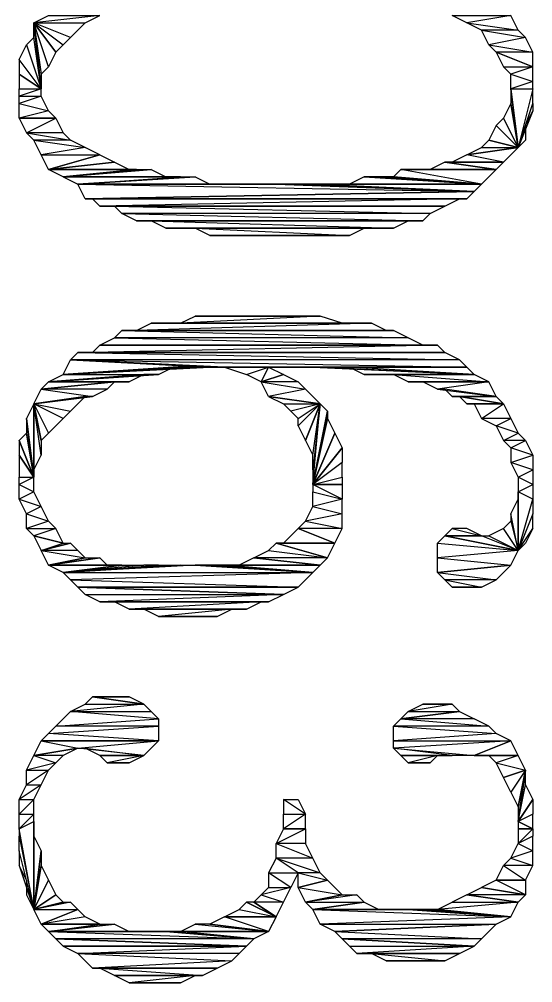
# Model space of a CAD drawing. Extents: x 0 to 7.8, y 0 to 11.
# Drawn here: x 1.6175 to 1.7925, y 2.8175 to 3.1462 of the extents above; entities that cross this region are included whole.
import ezdxf

# ---------------------------------------------------------------- set-up
doc = ezdxf.new("R2010")
doc.units = 0
doc.header["$MEASUREMENT"] = 0
doc.linetypes.add('AUSGEZOGEN', pattern=[0])
doc.layers.get('0').update_dxf_attribs({"linetype": 'AUSGEZOGEN'})

msp = doc.modelspace()

# ---------------------------------------------------------------- linework, layer by layer
for points in [[(1.645, 3.1475), (1.6225, 3.145), (1.6225, 3.145), (1.64, 3.145), (1.645, 3.1475), (1.645, 3.1475)], [(1.6275, 3.1475), (1.645, 3.1475), (1.645, 3.1475), (1.6225, 3.145), (1.6275, 3.1475), (1.6275, 3.1475)], [(1.765, 3.1475), (1.785, 3.1475), (1.785, 3.1475), (1.77, 3.145), (1.765, 3.1475), (1.765, 3.1475)], [(1.785, 3.1475), (1.77, 3.145), (1.77, 3.145), (1.7875, 3.1425), (1.785, 3.1475), (1.785, 3.1475)], [(1.625, 3.1225), (1.6225, 3.14), (1.6225, 3.14), (1.6225, 3.145), (1.625, 3.1225), (1.625, 3.1225)], [(1.64, 3.145), (1.635, 3.14), (1.635, 3.14), (1.6225, 3.145), (1.64, 3.145)], [(1.635, 3.14), (1.6225, 3.145), (1.6225, 3.145), (1.6325, 3.1375), (1.635, 3.14)], [(1.6225, 3.145), (1.6325, 3.1375), (1.6325, 3.1375), (1.63, 3.135), (1.6225, 3.145), (1.6225, 3.145)], [(1.63, 3.135), (1.6275, 3.13), (1.6275, 3.13), (1.6225, 3.145), (1.63, 3.135)], [(1.6275, 3.13), (1.6225, 3.145), (1.6225, 3.145), (1.625, 3.1275), (1.6275, 3.13)], [(1.6225, 3.145), (1.625, 3.1275), (1.625, 3.1275), (1.625, 3.1225), (1.6225, 3.145), (1.6225, 3.145)], [(1.77, 3.145), (1.7875, 3.1425), (1.7875, 3.1425), (1.775, 3.1425), (1.77, 3.145)], [(1.62, 3.1375), (1.625, 3.1225), (1.625, 3.1225), (1.6225, 3.14), (1.62, 3.1375)], [(1.7875, 3.1425), (1.775, 3.1425), (1.775, 3.1425), (1.79, 3.14), (1.7875, 3.1425)], [(1.775, 3.1425), (1.79, 3.14), (1.79, 3.14), (1.7775, 3.1375), (1.775, 3.1425)], [(1.79, 3.14), (1.7775, 3.1375), (1.7775, 3.1375), (1.7925, 3.135), (1.79, 3.14)], [(1.625, 3.1225), (1.6175, 3.1325), (1.6175, 3.1325), (1.62, 3.1375), (1.625, 3.1225), (1.625, 3.1225)], [(1.7775, 3.1375), (1.7925, 3.135), (1.7925, 3.135), (1.78, 3.135), (1.7775, 3.1375)], [(1.78, 3.135), (1.7825, 3.13), (1.7825, 3.13), (1.7925, 3.13), (1.78, 3.135)], [(1.7925, 3.135), (1.78, 3.135), (1.78, 3.135), (1.7925, 3.13), (1.7925, 3.135), (1.7925, 3.135)], [(1.6175, 3.1275), (1.625, 3.1225), (1.625, 3.1225), (1.6175, 3.1325), (1.6175, 3.1275)], [(1.7825, 3.13), (1.7925, 3.13), (1.7925, 3.13), (1.785, 3.1275), (1.7825, 3.13)], [(1.7925, 3.13), (1.785, 3.1275), (1.785, 3.1275), (1.7925, 3.125), (1.7925, 3.13)], [(1.6175, 3.1275), (1.6175, 3.1225), (1.6175, 3.1225), (1.625, 3.1225), (1.6175, 3.1275)], [(1.785, 3.1275), (1.7925, 3.125), (1.7925, 3.125), (1.785, 3.1225), (1.785, 3.1275)], [(1.7925, 3.125), (1.785, 3.1225), (1.785, 3.1225), (1.7925, 3.1225), (1.7925, 3.125)], [(1.6175, 3.1225), (1.625, 3.1225), (1.625, 3.1225), (1.6175, 3.12), (1.6175, 3.1225)], [(1.625, 3.1225), (1.6175, 3.12), (1.6175, 3.12), (1.625, 3.12), (1.625, 3.1225), (1.625, 3.1225)], [(1.6175, 3.12), (1.625, 3.12), (1.625, 3.12), (1.6175, 3.1175), (1.6175, 3.12)], [(1.625, 3.12), (1.6175, 3.1175), (1.6175, 3.1175), (1.6275, 3.115), (1.625, 3.12), (1.625, 3.12)], [(1.785, 3.1175), (1.7875, 3.1025), (1.7875, 3.1025), (1.785, 3.1225), (1.785, 3.1175)], [(1.7875, 3.1025), (1.785, 3.1225), (1.785, 3.1225), (1.785, 3.1225), (1.7875, 3.1025), (1.7875, 3.1025)], [(1.785, 3.1225), (1.7925, 3.1225), (1.7925, 3.1225), (1.7875, 3.1025), (1.785, 3.1225), (1.785, 3.1225)], [(1.7875, 3.1025), (1.7925, 3.1175), (1.7925, 3.1175), (1.7925, 3.1225), (1.7875, 3.1025), (1.7875, 3.1025)], [(1.6175, 3.1175), (1.6275, 3.115), (1.6275, 3.115), (1.6175, 3.1125), (1.6175, 3.1175)], [(1.785, 3.1175), (1.7825, 3.1125), (1.7825, 3.1125), (1.7875, 3.1025), (1.785, 3.1175), (1.785, 3.1175)], [(1.7925, 3.115), (1.7875, 3.1025), (1.7875, 3.1025), (1.7925, 3.1175), (1.7925, 3.115)], [(1.6275, 3.115), (1.6175, 3.1125), (1.6175, 3.1125), (1.63, 3.1125), (1.6275, 3.115), (1.6275, 3.115)], [(1.7875, 3.1025), (1.79, 3.11), (1.79, 3.11), (1.7925, 3.115), (1.7875, 3.1025), (1.7875, 3.1025)], [(1.62, 3.1075), (1.63, 3.1125), (1.63, 3.1125), (1.6175, 3.1125), (1.62, 3.1075), (1.62, 3.1075)], [(1.6325, 3.1075), (1.62, 3.1075), (1.62, 3.1075), (1.63, 3.1125), (1.6325, 3.1075)], [(1.78, 3.11), (1.7775, 3.105), (1.7775, 3.105), (1.7875, 3.1025), (1.78, 3.11), (1.78, 3.11)], [(1.7825, 3.1125), (1.78, 3.11), (1.78, 3.11), (1.7875, 3.1025), (1.7825, 3.1125), (1.7825, 3.1125)], [(1.79, 3.105), (1.7875, 3.1025), (1.7875, 3.1025), (1.79, 3.11), (1.79, 3.105)], [(1.6325, 3.1075), (1.62, 3.1075), (1.62, 3.1075), (1.635, 3.105), (1.6325, 3.1075)], [(1.62, 3.1075), (1.635, 3.105), (1.635, 3.105), (1.6225, 3.105), (1.62, 3.1075), (1.62, 3.1075)], [(1.635, 3.105), (1.6225, 3.105), (1.6225, 3.105), (1.64, 3.1025), (1.635, 3.105)], [(1.6225, 3.105), (1.64, 3.1025), (1.64, 3.1025), (1.625, 3.1), (1.6225, 3.105), (1.6225, 3.105)], [(1.7775, 3.105), (1.775, 3.1025), (1.775, 3.1025), (1.7875, 3.1025), (1.7775, 3.105), (1.7775, 3.105)], [(1.64, 3.1025), (1.625, 3.1), (1.625, 3.1), (1.645, 3.1), (1.64, 3.1025), (1.64, 3.1025)], [(1.7825, 3.0975), (1.77, 3.1), (1.77, 3.1), (1.7875, 3.1025), (1.7825, 3.0975), (1.7825, 3.0975)], [(1.775, 3.1025), (1.7875, 3.1025), (1.7875, 3.1025), (1.77, 3.1), (1.775, 3.1025), (1.775, 3.1025)], [(1.625, 3.1), (1.645, 3.1), (1.645, 3.1), (1.6275, 3.095), (1.625, 3.1), (1.625, 3.1)], [(1.65, 3.0975), (1.6275, 3.095), (1.6275, 3.095), (1.645, 3.1), (1.65, 3.0975)], [(1.6275, 3.095), (1.645, 3.1), (1.645, 3.1), (1.645, 3.1), (1.6275, 3.095), (1.6275, 3.095)], [(1.65, 3.0975), (1.655, 3.095), (1.655, 3.095), (1.6275, 3.095), (1.65, 3.0975), (1.65, 3.0975)], [(1.7625, 3.0975), (1.7575, 3.095), (1.7575, 3.095), (1.78, 3.095), (1.7625, 3.0975), (1.7625, 3.0975)], [(1.765, 3.0975), (1.7825, 3.0975), (1.7825, 3.0975), (1.7625, 3.0975), (1.765, 3.0975)], [(1.7825, 3.0975), (1.7625, 3.0975), (1.7625, 3.0975), (1.78, 3.095), (1.7825, 3.0975), (1.7825, 3.0975)], [(1.765, 3.0975), (1.7825, 3.0975), (1.7825, 3.0975), (1.77, 3.1), (1.765, 3.0975)], [(1.655, 3.095), (1.6275, 3.095), (1.6275, 3.095), (1.6575, 3.095), (1.655, 3.095)], [(1.6275, 3.095), (1.6575, 3.095), (1.6575, 3.095), (1.6325, 3.0925), (1.6275, 3.095), (1.6275, 3.095)], [(1.6625, 3.095), (1.6675, 3.0925), (1.6675, 3.0925), (1.6325, 3.0925), (1.6625, 3.095), (1.6625, 3.095)], [(1.6575, 3.095), (1.6625, 3.095), (1.6625, 3.095), (1.6325, 3.0925), (1.6575, 3.095), (1.6575, 3.095)], [(1.745, 3.0925), (1.775, 3.09), (1.775, 3.09), (1.7475, 3.095), (1.745, 3.0925)], [(1.775, 3.09), (1.7475, 3.095), (1.7475, 3.095), (1.78, 3.095), (1.775, 3.09), (1.775, 3.09)], [(1.7525, 3.095), (1.78, 3.095), (1.78, 3.095), (1.7475, 3.095), (1.7525, 3.095), (1.7525, 3.095)], [(1.7575, 3.095), (1.7525, 3.095), (1.7525, 3.095), (1.78, 3.095), (1.7575, 3.095), (1.7575, 3.095)], [(1.6375, 3.09), (1.6725, 3.0925), (1.6725, 3.0925), (1.6325, 3.0925), (1.6375, 3.09), (1.6375, 3.09)], [(1.6675, 3.0925), (1.6325, 3.0925), (1.6325, 3.0925), (1.6725, 3.0925), (1.6675, 3.0925), (1.6675, 3.0925)], [(1.6775, 3.0925), (1.6825, 3.09), (1.6825, 3.09), (1.6375, 3.09), (1.6775, 3.0925), (1.6775, 3.0925)], [(1.6775, 3.0925), (1.6375, 3.09), (1.6375, 3.09), (1.6725, 3.0925), (1.6775, 3.0925)], [(1.735, 3.0925), (1.73, 3.09), (1.73, 3.09), (1.775, 3.09), (1.735, 3.0925), (1.735, 3.0925)], [(1.74, 3.0925), (1.735, 3.0925), (1.735, 3.0925), (1.775, 3.09), (1.74, 3.0925), (1.74, 3.0925)], [(1.745, 3.0925), (1.74, 3.0925), (1.74, 3.0925), (1.775, 3.09), (1.745, 3.0925), (1.745, 3.0925)], [(1.7, 3.09), (1.705, 3.09), (1.705, 3.09), (1.6375, 3.09), (1.7, 3.09)], [(1.705, 3.09), (1.6375, 3.09), (1.6375, 3.09), (1.7725, 3.0875), (1.705, 3.09)], [(1.6375, 3.09), (1.7725, 3.0875), (1.7725, 3.0875), (1.64, 3.085), (1.6375, 3.09), (1.6375, 3.09)], [(1.695, 3.09), (1.7, 3.09), (1.7, 3.09), (1.6375, 3.09), (1.695, 3.09), (1.695, 3.09)], [(1.6875, 3.09), (1.695, 3.09), (1.695, 3.09), (1.6375, 3.09), (1.6875, 3.09), (1.6875, 3.09)], [(1.6825, 3.09), (1.6875, 3.09), (1.6875, 3.09), (1.6375, 3.09), (1.6825, 3.09), (1.6825, 3.09)], [(1.7725, 3.0875), (1.77, 3.085), (1.77, 3.085), (1.64, 3.085), (1.7725, 3.0875)], [(1.7125, 3.09), (1.705, 3.09), (1.705, 3.09), (1.7725, 3.0875), (1.7125, 3.09), (1.7125, 3.09)], [(1.7125, 3.09), (1.7725, 3.0875), (1.7725, 3.0875), (1.7175, 3.09), (1.7125, 3.09)], [(1.7725, 3.0875), (1.7175, 3.09), (1.7175, 3.09), (1.775, 3.09), (1.7725, 3.0875), (1.7725, 3.0875)], [(1.7225, 3.09), (1.775, 3.09), (1.775, 3.09), (1.7175, 3.09), (1.7225, 3.09), (1.7225, 3.09)], [(1.73, 3.09), (1.7225, 3.09), (1.7225, 3.09), (1.775, 3.09), (1.73, 3.09)], [(1.64, 3.085), (1.6425, 3.085), (1.6425, 3.085), (1.7675, 3.085), (1.64, 3.085)], [(1.77, 3.085), (1.64, 3.085), (1.64, 3.085), (1.7675, 3.085), (1.77, 3.085), (1.77, 3.085)], [(1.6425, 3.085), (1.7675, 3.085), (1.7675, 3.085), (1.645, 3.0825), (1.6425, 3.085)], [(1.7675, 3.085), (1.645, 3.0825), (1.645, 3.0825), (1.7625, 3.0825), (1.7675, 3.085)], [(1.645, 3.0825), (1.7625, 3.0825), (1.7625, 3.0825), (1.65, 3.0825), (1.645, 3.0825)], [(1.7625, 3.0825), (1.65, 3.0825), (1.65, 3.0825), (1.7575, 3.08), (1.7625, 3.0825)], [(1.65, 3.0825), (1.7575, 3.08), (1.7575, 3.08), (1.6525, 3.08), (1.65, 3.0825)], [(1.7575, 3.08), (1.6525, 3.08), (1.6525, 3.08), (1.755, 3.0775), (1.7575, 3.08)], [(1.6525, 3.08), (1.755, 3.0775), (1.755, 3.0775), (1.6575, 3.0775), (1.6525, 3.08)], [(1.755, 3.0775), (1.6575, 3.0775), (1.6575, 3.0775), (1.75, 3.0775), (1.755, 3.0775)], [(1.6575, 3.0775), (1.75, 3.0775), (1.75, 3.0775), (1.6625, 3.0775), (1.6575, 3.0775)], [(1.75, 3.0775), (1.6625, 3.0775), (1.6625, 3.0775), (1.745, 3.075), (1.75, 3.0775)], [(1.6625, 3.0775), (1.745, 3.075), (1.745, 3.075), (1.6675, 3.075), (1.6625, 3.0775)], [(1.745, 3.075), (1.6675, 3.075), (1.6675, 3.075), (1.74, 3.075), (1.745, 3.075)], [(1.6675, 3.075), (1.74, 3.075), (1.74, 3.075), (1.6725, 3.075), (1.6675, 3.075)], [(1.74, 3.075), (1.6725, 3.075), (1.6725, 3.075), (1.735, 3.075), (1.74, 3.075)], [(1.6725, 3.075), (1.735, 3.075), (1.735, 3.075), (1.6775, 3.075), (1.6725, 3.075)], [(1.735, 3.075), (1.6775, 3.075), (1.6775, 3.075), (1.73, 3.0725), (1.735, 3.075)], [(1.6775, 3.075), (1.73, 3.0725), (1.73, 3.0725), (1.6825, 3.0725), (1.6775, 3.075)], [(1.73, 3.0725), (1.6825, 3.0725), (1.6825, 3.0725), (1.725, 3.0725), (1.73, 3.0725)], [(1.6825, 3.0725), (1.725, 3.0725), (1.725, 3.0725), (1.6875, 3.0725), (1.6825, 3.0725)], [(1.725, 3.0725), (1.6875, 3.0725), (1.6875, 3.0725), (1.7175, 3.0725), (1.725, 3.0725)], [(1.6875, 3.0725), (1.7175, 3.0725), (1.7175, 3.0725), (1.6925, 3.0725), (1.6875, 3.0725)], [(1.7175, 3.0725), (1.6925, 3.0725), (1.6925, 3.0725), (1.7125, 3.0725), (1.7175, 3.0725)], [(1.6925, 3.0725), (1.7125, 3.0725), (1.7125, 3.0725), (1.7, 3.0725), (1.6925, 3.0725)], [(1.7125, 3.0725), (1.7, 3.0725), (1.7, 3.0725), (1.7075, 3.0725), (1.7125, 3.0725)], [(1.7, 3.0725), (1.7075, 3.0725), (1.7075, 3.0725), (1.705, 3.0725), (1.7, 3.0725), (1.7, 3.0725)], [(1.6775, 3.045), (1.72, 3.045), (1.72, 3.045), (1.6725, 3.0425), (1.6775, 3.045)], [(1.72, 3.045), (1.6725, 3.0425), (1.6725, 3.0425), (1.7275, 3.0425), (1.72, 3.045)], [(1.6825, 3.045), (1.715, 3.045), (1.715, 3.045), (1.6775, 3.045), (1.6825, 3.045)], [(1.715, 3.045), (1.6775, 3.045), (1.6775, 3.045), (1.72, 3.045), (1.715, 3.045)], [(1.69, 3.045), (1.71, 3.045), (1.71, 3.045), (1.6825, 3.045), (1.69, 3.045)], [(1.71, 3.045), (1.6825, 3.045), (1.6825, 3.045), (1.715, 3.045), (1.71, 3.045)], [(1.695, 3.045), (1.7025, 3.045), (1.7025, 3.045), (1.69, 3.045), (1.695, 3.045)], [(1.7025, 3.045), (1.69, 3.045), (1.69, 3.045), (1.71, 3.045), (1.7025, 3.045)], [(1.6975, 3.045), (1.695, 3.045), (1.695, 3.045), (1.7025, 3.045), (1.6975, 3.045)], [(1.6625, 3.0425), (1.7375, 3.0425), (1.7375, 3.0425), (1.6575, 3.04), (1.6625, 3.0425)], [(1.7375, 3.0425), (1.6575, 3.04), (1.6575, 3.04), (1.7425, 3.04), (1.7375, 3.0425)], [(1.6675, 3.0425), (1.7325, 3.0425), (1.7325, 3.0425), (1.6625, 3.0425), (1.6675, 3.0425)], [(1.7325, 3.0425), (1.6625, 3.0425), (1.6625, 3.0425), (1.7375, 3.0425), (1.7325, 3.0425)], [(1.6725, 3.0425), (1.7275, 3.0425), (1.7275, 3.0425), (1.6675, 3.0425), (1.6725, 3.0425)], [(1.7275, 3.0425), (1.6675, 3.0425), (1.6675, 3.0425), (1.7325, 3.0425), (1.7275, 3.0425)], [(1.6525, 3.04), (1.75, 3.0375), (1.75, 3.0375), (1.65, 3.0375), (1.6525, 3.04)], [(1.7425, 3.04), (1.745, 3.04), (1.745, 3.04), (1.6525, 3.04), (1.7425, 3.04)], [(1.745, 3.04), (1.6525, 3.04), (1.6525, 3.04), (1.75, 3.0375), (1.745, 3.04)], [(1.6575, 3.04), (1.7425, 3.04), (1.7425, 3.04), (1.6525, 3.04), (1.6575, 3.04), (1.6575, 3.04)], [(1.645, 3.035), (1.76, 3.035), (1.76, 3.035), (1.6425, 3.0325), (1.645, 3.035)], [(1.76, 3.035), (1.6425, 3.0325), (1.6425, 3.0325), (1.7625, 3.0325), (1.76, 3.035)], [(1.65, 3.0375), (1.755, 3.035), (1.755, 3.035), (1.645, 3.035), (1.65, 3.0375)], [(1.755, 3.035), (1.645, 3.035), (1.645, 3.035), (1.76, 3.035), (1.755, 3.035)], [(1.75, 3.0375), (1.65, 3.0375), (1.65, 3.0375), (1.755, 3.035), (1.75, 3.0375)], [(1.6375, 3.0325), (1.7675, 3.03), (1.7675, 3.03), (1.635, 3.03), (1.6375, 3.0325)], [(1.6425, 3.0325), (1.7625, 3.0325), (1.7625, 3.0325), (1.6375, 3.0325), (1.6425, 3.0325)], [(1.7625, 3.0325), (1.6375, 3.0325), (1.6375, 3.0325), (1.7675, 3.03), (1.7625, 3.0325)], [(1.635, 3.03), (1.6825, 3.0275), (1.6825, 3.0275), (1.6325, 3.025), (1.635, 3.03), (1.635, 3.03)], [(1.77, 3.0275), (1.6875, 3.0275), (1.6875, 3.0275), (1.635, 3.03), (1.77, 3.0275)], [(1.6875, 3.0275), (1.635, 3.03), (1.635, 3.03), (1.6825, 3.0275), (1.6875, 3.0275)], [(1.7675, 3.03), (1.635, 3.03), (1.635, 3.03), (1.77, 3.0275), (1.7675, 3.03), (1.7675, 3.03)], [(1.66, 3.025), (1.655, 3.0225), (1.655, 3.0225), (1.6275, 3.0225), (1.66, 3.025), (1.66, 3.025)], [(1.665, 3.025), (1.66, 3.025), (1.66, 3.025), (1.6275, 3.0225), (1.665, 3.025), (1.665, 3.025)], [(1.6325, 3.025), (1.665, 3.025), (1.665, 3.025), (1.6275, 3.0225), (1.6325, 3.025), (1.6325, 3.025)], [(1.67, 3.0275), (1.6325, 3.025), (1.6325, 3.025), (1.665, 3.025), (1.67, 3.0275)], [(1.675, 3.0275), (1.67, 3.0275), (1.67, 3.0275), (1.6325, 3.025), (1.675, 3.0275), (1.675, 3.0275)], [(1.6825, 3.0275), (1.675, 3.0275), (1.675, 3.0275), (1.6325, 3.025), (1.6825, 3.0275), (1.6825, 3.0275)], [(1.6875, 3.0275), (1.695, 3.025), (1.695, 3.025), (1.7025, 3.0275), (1.6875, 3.0275)], [(1.77, 3.0275), (1.7025, 3.0275), (1.7025, 3.0275), (1.6875, 3.0275), (1.77, 3.0275)], [(1.7025, 3.0275), (1.6875, 3.0275), (1.6875, 3.0275), (1.6875, 3.0275), (1.7025, 3.0275), (1.7025, 3.0275)], [(1.695, 3.025), (1.7025, 3.0275), (1.7025, 3.0275), (1.7, 3.0225), (1.695, 3.025), (1.695, 3.025)], [(1.7025, 3.0275), (1.7075, 3.025), (1.7075, 3.025), (1.7, 3.0225), (1.7025, 3.0275), (1.7025, 3.0275)], [(1.7075, 3.025), (1.7125, 3.0225), (1.7125, 3.0225), (1.7, 3.0225), (1.7075, 3.025)], [(1.71, 3.0275), (1.77, 3.0275), (1.77, 3.0275), (1.7025, 3.0275), (1.71, 3.0275)], [(1.7175, 3.0275), (1.71, 3.0275), (1.71, 3.0275), (1.77, 3.0275), (1.7175, 3.0275)], [(1.7175, 3.0275), (1.7225, 3.0275), (1.7225, 3.0275), (1.7725, 3.025), (1.7175, 3.0275), (1.7175, 3.0275)], [(1.77, 3.0275), (1.7175, 3.0275), (1.7175, 3.0275), (1.7725, 3.025), (1.77, 3.0275), (1.77, 3.0275)], [(1.7725, 3.025), (1.73, 3.0275), (1.73, 3.0275), (1.7225, 3.0275), (1.7725, 3.025), (1.7725, 3.025)], [(1.735, 3.025), (1.7725, 3.025), (1.7725, 3.025), (1.73, 3.0275), (1.735, 3.025)], [(1.735, 3.025), (1.74, 3.025), (1.74, 3.025), (1.7725, 3.025), (1.735, 3.025), (1.735, 3.025)], [(1.74, 3.025), (1.7725, 3.025), (1.7725, 3.025), (1.745, 3.025), (1.74, 3.025)], [(1.7775, 3.0225), (1.75, 3.0225), (1.75, 3.0225), (1.745, 3.025), (1.7775, 3.0225), (1.7775, 3.0225)], [(1.7725, 3.025), (1.745, 3.025), (1.745, 3.025), (1.7775, 3.0225), (1.7725, 3.025), (1.7725, 3.025)], [(1.65, 3.0225), (1.6475, 3.02), (1.6475, 3.02), (1.625, 3.02), (1.65, 3.0225), (1.65, 3.0225)], [(1.6275, 3.0225), (1.65, 3.0225), (1.65, 3.0225), (1.625, 3.02), (1.6275, 3.0225), (1.6275, 3.0225)], [(1.655, 3.0225), (1.6275, 3.0225), (1.6275, 3.0225), (1.65, 3.0225), (1.655, 3.0225)], [(1.7125, 3.0225), (1.7, 3.0225), (1.7, 3.0225), (1.715, 3.02), (1.7125, 3.0225)], [(1.7, 3.0225), (1.715, 3.02), (1.715, 3.02), (1.7025, 3.0175), (1.7, 3.0225)], [(1.755, 3.0225), (1.7775, 3.0225), (1.7775, 3.0225), (1.75, 3.0225), (1.755, 3.0225)], [(1.755, 3.0225), (1.7775, 3.0225), (1.7775, 3.0225), (1.76, 3.02), (1.755, 3.0225)], [(1.7775, 3.0225), (1.76, 3.02), (1.76, 3.02), (1.78, 3.0175), (1.7775, 3.0225), (1.7775, 3.0225)], [(1.625, 3.02), (1.6425, 3.0175), (1.6425, 3.0175), (1.6225, 3.015), (1.625, 3.02), (1.625, 3.02)], [(1.6475, 3.02), (1.625, 3.02), (1.625, 3.02), (1.6425, 3.0175), (1.6475, 3.02)], [(1.715, 3.02), (1.7025, 3.0175), (1.7025, 3.0175), (1.72, 3.015), (1.715, 3.02), (1.715, 3.02)], [(1.78, 3.0175), (1.7625, 3.02), (1.7625, 3.02), (1.76, 3.02), (1.78, 3.0175), (1.78, 3.0175)], [(1.765, 3.0175), (1.78, 3.0175), (1.78, 3.0175), (1.7625, 3.02), (1.765, 3.0175)], [(1.6225, 3.015), (1.62, 3.01), (1.62, 3.01), (1.6225, 2.99), (1.6225, 3.015), (1.6225, 3.015)], [(1.64, 3.0175), (1.6225, 3.015), (1.6225, 3.015), (1.635, 3.0125), (1.64, 3.0175), (1.64, 3.0175)], [(1.6425, 3.0175), (1.64, 3.0175), (1.64, 3.0175), (1.6225, 3.015), (1.6425, 3.0175), (1.6425, 3.0175)], [(1.635, 3.0125), (1.6325, 3.01), (1.6325, 3.01), (1.6225, 3.015), (1.635, 3.0125)], [(1.6325, 3.01), (1.6225, 3.015), (1.6225, 3.015), (1.6275, 3.005), (1.6325, 3.01)], [(1.6225, 3.015), (1.6275, 3.005), (1.6275, 3.005), (1.625, 3.0025), (1.6225, 3.015), (1.6225, 3.015)], [(1.625, 3.0025), (1.625, 2.9975), (1.625, 2.9975), (1.6225, 3.015), (1.625, 3.0025)], [(1.625, 2.9975), (1.6225, 3.015), (1.6225, 3.015), (1.6225, 2.9925), (1.625, 2.9975)], [(1.6225, 3.015), (1.6225, 2.9925), (1.6225, 2.9925), (1.6225, 2.99), (1.6225, 3.015), (1.6225, 3.015)], [(1.7025, 3.0175), (1.7075, 3.015), (1.7075, 3.015), (1.72, 3.015), (1.7025, 3.0175)], [(1.7075, 3.015), (1.72, 3.015), (1.72, 3.015), (1.71, 3.0125), (1.7075, 3.015), (1.7075, 3.015)], [(1.71, 3.0125), (1.7125, 3.01), (1.7125, 3.01), (1.72, 3.015), (1.71, 3.0125)], [(1.7125, 3.01), (1.72, 3.015), (1.72, 3.015), (1.7125, 3.0075), (1.7125, 3.01)], [(1.72, 3.015), (1.7125, 3.0075), (1.7125, 3.0075), (1.715, 3.0025), (1.72, 3.015), (1.72, 3.015)], [(1.715, 3.0025), (1.7175, 2.9975), (1.7175, 2.9975), (1.72, 3.015), (1.715, 3.0025)], [(1.7175, 2.9975), (1.72, 3.015), (1.72, 3.015), (1.7175, 2.9925), (1.7175, 2.9975)], [(1.72, 3.015), (1.7175, 2.9925), (1.7175, 2.9925), (1.7175, 2.9875), (1.72, 3.015), (1.72, 3.015)], [(1.72, 3.015), (1.7225, 3.0125), (1.7225, 3.0125), (1.7175, 2.9875), (1.72, 3.015), (1.72, 3.015)], [(1.765, 3.0175), (1.78, 3.0175), (1.78, 3.0175), (1.7675, 3.0175), (1.765, 3.0175)], [(1.7675, 3.0175), (1.77, 3.015), (1.77, 3.015), (1.7825, 3.015), (1.7675, 3.0175), (1.7675, 3.0175)], [(1.78, 3.0175), (1.7675, 3.0175), (1.7675, 3.0175), (1.7825, 3.015), (1.78, 3.0175), (1.78, 3.0175)], [(1.77, 3.015), (1.7725, 3.015), (1.7725, 3.015), (1.7825, 3.015), (1.77, 3.015), (1.77, 3.015)], [(1.775, 3.01), (1.7825, 3.015), (1.7825, 3.015), (1.7725, 3.015), (1.775, 3.01), (1.775, 3.01)], [(1.785, 3.01), (1.775, 3.01), (1.775, 3.01), (1.7825, 3.015), (1.785, 3.01)], [(1.7225, 3.0125), (1.7225, 3.01), (1.7225, 3.01), (1.7175, 2.9875), (1.7225, 3.0125), (1.7225, 3.0125)], [(1.62, 3.01), (1.62, 3.005), (1.62, 3.005), (1.6225, 2.99), (1.62, 3.01), (1.62, 3.01)], [(1.7225, 3.01), (1.725, 3.005), (1.725, 3.005), (1.7175, 2.9875), (1.7225, 3.01), (1.7225, 3.01)], [(1.78, 3.0075), (1.785, 3.01), (1.785, 3.01), (1.775, 3.01), (1.78, 3.0075)], [(1.7875, 3.005), (1.78, 3.0075), (1.78, 3.0075), (1.785, 3.01), (1.7875, 3.005)], [(1.62, 3.005), (1.6175, 3.0025), (1.6175, 3.0025), (1.6225, 2.99), (1.62, 3.005), (1.62, 3.005)], [(1.725, 3.005), (1.7275, 3), (1.7275, 3), (1.7175, 2.9875), (1.725, 3.005), (1.725, 3.005)], [(1.7825, 3.0025), (1.7875, 3.005), (1.7875, 3.005), (1.78, 3.0075), (1.7825, 3.0025)], [(1.79, 3.0025), (1.7825, 3.0025), (1.7825, 3.0025), (1.7875, 3.005), (1.79, 3.0025)], [(1.6175, 3.0025), (1.6175, 2.9975), (1.6175, 2.9975), (1.6225, 2.99), (1.6175, 3.0025), (1.6175, 3.0025)], [(1.785, 3), (1.79, 3.0025), (1.79, 3.0025), (1.7825, 3.0025), (1.785, 3)], [(1.7925, 2.9975), (1.785, 3), (1.785, 3), (1.79, 3.0025), (1.7925, 2.9975)], [(1.7275, 3), (1.7275, 2.995), (1.7275, 2.995), (1.7175, 2.9875), (1.7275, 3), (1.7275, 3)], [(1.785, 2.995), (1.7925, 2.9975), (1.7925, 2.9975), (1.785, 3), (1.785, 2.995)], [(1.6175, 2.9975), (1.6175, 2.99), (1.6175, 2.99), (1.6225, 2.99), (1.6175, 2.9975), (1.6175, 2.9975)], [(1.7175, 2.9875), (1.7275, 2.99), (1.7275, 2.99), (1.7275, 2.995), (1.7175, 2.9875), (1.7175, 2.9875)], [(1.7925, 2.9925), (1.785, 2.995), (1.785, 2.995), (1.7925, 2.9975), (1.7925, 2.9925)], [(1.7875, 2.99), (1.7925, 2.9925), (1.7925, 2.9925), (1.785, 2.995), (1.7875, 2.99)], [(1.7925, 2.9875), (1.7875, 2.99), (1.7875, 2.99), (1.7925, 2.9925), (1.7925, 2.9875)], [(1.6175, 2.99), (1.6225, 2.99), (1.6225, 2.99), (1.6175, 2.9875), (1.6175, 2.99)], [(1.6225, 2.99), (1.6175, 2.9875), (1.6175, 2.9875), (1.6225, 2.985), (1.6225, 2.99), (1.6225, 2.99)], [(1.7275, 2.9875), (1.7175, 2.9875), (1.7175, 2.9875), (1.7275, 2.99), (1.7275, 2.9875)], [(1.7875, 2.985), (1.7925, 2.9875), (1.7925, 2.9875), (1.7875, 2.99), (1.7875, 2.985)], [(1.6175, 2.9875), (1.6225, 2.985), (1.6225, 2.985), (1.6175, 2.9825), (1.6175, 2.9875)], [(1.7175, 2.985), (1.7275, 2.9825), (1.7275, 2.9825), (1.7175, 2.9875), (1.7175, 2.985)], [(1.7275, 2.9825), (1.7175, 2.9875), (1.7175, 2.9875), (1.7275, 2.9875), (1.7275, 2.9825), (1.7275, 2.9825)], [(1.7925, 2.9825), (1.7875, 2.985), (1.7875, 2.985), (1.7925, 2.9875), (1.7925, 2.9825)], [(1.6225, 2.985), (1.6175, 2.9825), (1.6175, 2.9825), (1.625, 2.98), (1.6225, 2.985), (1.6225, 2.985)], [(1.6175, 2.9825), (1.625, 2.98), (1.625, 2.98), (1.62, 2.9775), (1.6175, 2.9825), (1.6175, 2.9825)], [(1.7175, 2.985), (1.7275, 2.9825), (1.7275, 2.9825), (1.7175, 2.98), (1.7175, 2.985), (1.7175, 2.985)], [(1.7275, 2.9825), (1.7175, 2.98), (1.7175, 2.98), (1.7275, 2.9775), (1.7275, 2.9825), (1.7275, 2.9825)], [(1.7875, 2.965), (1.785, 2.9775), (1.785, 2.9775), (1.7875, 2.9825), (1.7875, 2.965), (1.7875, 2.965)], [(1.7875, 2.985), (1.7875, 2.9825), (1.7875, 2.9825), (1.7875, 2.965), (1.7875, 2.985), (1.7875, 2.985)], [(1.7875, 2.965), (1.7925, 2.9825), (1.7925, 2.9825), (1.7875, 2.985), (1.7875, 2.965)], [(1.7925, 2.9775), (1.7875, 2.965), (1.7875, 2.965), (1.7925, 2.9825), (1.7925, 2.9775)], [(1.625, 2.98), (1.62, 2.9775), (1.62, 2.9775), (1.6275, 2.975), (1.625, 2.98), (1.625, 2.98)], [(1.7175, 2.98), (1.7275, 2.9775), (1.7275, 2.9775), (1.715, 2.975), (1.7175, 2.98), (1.7175, 2.98)], [(1.62, 2.9775), (1.6275, 2.975), (1.6275, 2.975), (1.62, 2.9725), (1.62, 2.9775), (1.62, 2.9775)], [(1.7275, 2.9775), (1.715, 2.975), (1.715, 2.975), (1.7275, 2.9725), (1.7275, 2.9775), (1.7275, 2.9775)], [(1.785, 2.975), (1.7875, 2.965), (1.7875, 2.965), (1.785, 2.9775), (1.785, 2.975)], [(1.7875, 2.965), (1.7925, 2.9725), (1.7925, 2.9725), (1.7925, 2.9775), (1.7875, 2.965), (1.7875, 2.965)], [(1.6275, 2.975), (1.62, 2.9725), (1.62, 2.9725), (1.63, 2.9725), (1.6275, 2.975), (1.6275, 2.975)], [(1.62, 2.9725), (1.63, 2.9725), (1.63, 2.9725), (1.6225, 2.97), (1.62, 2.9725), (1.62, 2.9725)], [(1.63, 2.9725), (1.6225, 2.97), (1.6225, 2.97), (1.6325, 2.9675), (1.63, 2.9725), (1.63, 2.9725)], [(1.7125, 2.9725), (1.7075, 2.9675), (1.7075, 2.9675), (1.725, 2.9675), (1.7125, 2.9725), (1.7125, 2.9725)], [(1.715, 2.975), (1.7275, 2.9725), (1.7275, 2.9725), (1.7125, 2.9725), (1.715, 2.975), (1.715, 2.975)], [(1.7275, 2.9725), (1.7125, 2.9725), (1.7125, 2.9725), (1.725, 2.9675), (1.7275, 2.9725), (1.7275, 2.9725)], [(1.765, 2.9725), (1.775, 2.97), (1.775, 2.97), (1.7625, 2.97), (1.765, 2.9725)], [(1.77, 2.9725), (1.765, 2.9725), (1.765, 2.9725), (1.775, 2.97), (1.77, 2.9725)], [(1.7775, 2.97), (1.7875, 2.965), (1.7875, 2.965), (1.7825, 2.9725), (1.7775, 2.97)], [(1.7875, 2.965), (1.7825, 2.9725), (1.7825, 2.9725), (1.785, 2.975), (1.7875, 2.965), (1.7875, 2.965)], [(1.79, 2.9675), (1.7875, 2.965), (1.7875, 2.965), (1.7925, 2.9725), (1.79, 2.9675)], [(1.625, 2.965), (1.6325, 2.9675), (1.6325, 2.9675), (1.6225, 2.97), (1.625, 2.965), (1.625, 2.965)], [(1.7625, 2.97), (1.76, 2.9675), (1.76, 2.9675), (1.7875, 2.965), (1.7625, 2.97)], [(1.7625, 2.97), (1.7875, 2.965), (1.7875, 2.965), (1.775, 2.97), (1.7625, 2.97)], [(1.775, 2.97), (1.7625, 2.97), (1.7625, 2.97), (1.775, 2.97), (1.775, 2.97), (1.775, 2.97)], [(1.7875, 2.965), (1.775, 2.97), (1.775, 2.97), (1.7775, 2.97), (1.7875, 2.965), (1.7875, 2.965)], [(1.635, 2.9675), (1.6375, 2.965), (1.6375, 2.965), (1.625, 2.965), (1.635, 2.9675), (1.635, 2.9675)], [(1.635, 2.9675), (1.625, 2.965), (1.625, 2.965), (1.6325, 2.9675), (1.635, 2.9675)], [(1.705, 2.9675), (1.7025, 2.965), (1.7025, 2.965), (1.7225, 2.9625), (1.705, 2.9675), (1.705, 2.9675)], [(1.7075, 2.9675), (1.725, 2.9675), (1.725, 2.9675), (1.705, 2.9675), (1.7075, 2.9675)], [(1.725, 2.9675), (1.705, 2.9675), (1.705, 2.9675), (1.7225, 2.9625), (1.725, 2.9675), (1.725, 2.9675)], [(1.76, 2.9675), (1.7875, 2.965), (1.7875, 2.965), (1.76, 2.9625), (1.76, 2.9675)], [(1.6375, 2.965), (1.625, 2.965), (1.625, 2.965), (1.64, 2.9625), (1.6375, 2.965)], [(1.625, 2.965), (1.64, 2.9625), (1.64, 2.9625), (1.6275, 2.96), (1.625, 2.965), (1.625, 2.965)], [(1.645, 2.9625), (1.6475, 2.96), (1.6475, 2.96), (1.6275, 2.96), (1.645, 2.9625), (1.645, 2.9625)], [(1.64, 2.9625), (1.645, 2.9625), (1.645, 2.9625), (1.6275, 2.96), (1.64, 2.9625), (1.64, 2.9625)], [(1.6975, 2.9625), (1.6925, 2.96), (1.6925, 2.96), (1.72, 2.96), (1.6975, 2.9625), (1.6975, 2.9625)], [(1.7025, 2.965), (1.7225, 2.9625), (1.7225, 2.9625), (1.6975, 2.9625), (1.7025, 2.965), (1.7025, 2.965)], [(1.7225, 2.9625), (1.6975, 2.9625), (1.6975, 2.9625), (1.72, 2.96), (1.7225, 2.9625), (1.7225, 2.9625)], [(1.7875, 2.965), (1.76, 2.9625), (1.76, 2.9625), (1.785, 2.96), (1.7875, 2.965)], [(1.76, 2.9625), (1.785, 2.96), (1.785, 2.96), (1.76, 2.9575), (1.76, 2.9625), (1.76, 2.9625)], [(1.6475, 2.96), (1.6275, 2.96), (1.6275, 2.96), (1.6525, 2.96), (1.6475, 2.96)], [(1.6275, 2.96), (1.6525, 2.96), (1.6525, 2.96), (1.6325, 2.9575), (1.6275, 2.96), (1.6275, 2.96)], [(1.6725, 2.96), (1.6775, 2.96), (1.6775, 2.96), (1.6325, 2.9575), (1.6725, 2.96)], [(1.6775, 2.96), (1.6325, 2.9575), (1.6325, 2.9575), (1.7175, 2.9575), (1.6775, 2.96)], [(1.6725, 2.96), (1.6325, 2.9575), (1.6325, 2.9575), (1.665, 2.96), (1.6725, 2.96)], [(1.6325, 2.9575), (1.665, 2.96), (1.665, 2.96), (1.66, 2.96), (1.6325, 2.9575), (1.6325, 2.9575)], [(1.6525, 2.96), (1.66, 2.96), (1.66, 2.96), (1.6325, 2.9575), (1.6525, 2.96), (1.6525, 2.96)], [(1.6825, 2.96), (1.6775, 2.96), (1.6775, 2.96), (1.7175, 2.9575), (1.6825, 2.96), (1.6825, 2.96)], [(1.6825, 2.96), (1.7175, 2.9575), (1.7175, 2.9575), (1.6875, 2.96), (1.6825, 2.96)], [(1.7175, 2.9575), (1.6875, 2.96), (1.6875, 2.96), (1.72, 2.96), (1.7175, 2.9575), (1.7175, 2.9575)], [(1.6925, 2.96), (1.72, 2.96), (1.72, 2.96), (1.6875, 2.96), (1.6925, 2.96), (1.6925, 2.96)], [(1.785, 2.96), (1.785, 2.96), (1.785, 2.96), (1.76, 2.9575), (1.785, 2.96)], [(1.785, 2.96), (1.76, 2.9575), (1.76, 2.9575), (1.78, 2.955), (1.785, 2.96)], [(1.6325, 2.9575), (1.7175, 2.9575), (1.7175, 2.9575), (1.635, 2.955), (1.6325, 2.9575)], [(1.7175, 2.9575), (1.635, 2.955), (1.635, 2.955), (1.7125, 2.9525), (1.7175, 2.9575)], [(1.76, 2.9575), (1.78, 2.955), (1.78, 2.955), (1.7625, 2.955), (1.76, 2.9575)], [(1.635, 2.955), (1.7125, 2.9525), (1.7125, 2.9525), (1.6375, 2.9525), (1.635, 2.955), (1.635, 2.955)], [(1.6375, 2.9525), (1.64, 2.95), (1.64, 2.95), (1.7075, 2.95), (1.6375, 2.9525)], [(1.7125, 2.9525), (1.7125, 2.9525), (1.7125, 2.9525), (1.6375, 2.9525), (1.7125, 2.9525)], [(1.7125, 2.9525), (1.6375, 2.9525), (1.6375, 2.9525), (1.7075, 2.95), (1.7125, 2.9525), (1.7125, 2.9525)], [(1.78, 2.955), (1.7625, 2.955), (1.7625, 2.955), (1.775, 2.9525), (1.78, 2.955)], [(1.7625, 2.955), (1.775, 2.9525), (1.775, 2.9525), (1.765, 2.9525), (1.7625, 2.955)], [(1.775, 2.9525), (1.765, 2.9525), (1.765, 2.9525), (1.7725, 2.9525), (1.775, 2.9525)], [(1.765, 2.9525), (1.7725, 2.9525), (1.7725, 2.9525), (1.77, 2.9525), (1.765, 2.9525), (1.765, 2.9525)], [(1.64, 2.95), (1.7075, 2.95), (1.7075, 2.95), (1.645, 2.9475), (1.64, 2.95)], [(1.7075, 2.95), (1.645, 2.9475), (1.645, 2.9475), (1.7025, 2.9475), (1.7075, 2.95)], [(1.645, 2.9475), (1.7025, 2.9475), (1.7025, 2.9475), (1.65, 2.9475), (1.645, 2.9475)], [(1.7025, 2.9475), (1.65, 2.9475), (1.65, 2.9475), (1.7, 2.9475), (1.7025, 2.9475)], [(1.65, 2.9475), (1.7, 2.9475), (1.7, 2.9475), (1.655, 2.945), (1.65, 2.9475)], [(1.7, 2.9475), (1.655, 2.945), (1.655, 2.945), (1.695, 2.945), (1.7, 2.9475)], [(1.655, 2.945), (1.695, 2.945), (1.695, 2.945), (1.66, 2.945), (1.655, 2.945)], [(1.695, 2.945), (1.66, 2.945), (1.66, 2.945), (1.69, 2.945), (1.695, 2.945)], [(1.66, 2.945), (1.69, 2.945), (1.69, 2.945), (1.665, 2.9425), (1.66, 2.945)], [(1.69, 2.945), (1.665, 2.9425), (1.665, 2.9425), (1.685, 2.9425), (1.69, 2.945)], [(1.665, 2.9425), (1.685, 2.9425), (1.685, 2.9425), (1.67, 2.9425), (1.665, 2.9425)], [(1.685, 2.9425), (1.67, 2.9425), (1.67, 2.9425), (1.68, 2.9425), (1.685, 2.9425)], [(1.67, 2.9425), (1.68, 2.9425), (1.68, 2.9425), (1.6775, 2.9425), (1.67, 2.9425), (1.67, 2.9425)], [(1.6425, 2.915), (1.64, 2.9125), (1.64, 2.9125), (1.66, 2.9125), (1.6425, 2.915)], [(1.6475, 2.915), (1.655, 2.915), (1.655, 2.915), (1.6425, 2.915), (1.6475, 2.915)], [(1.655, 2.915), (1.6425, 2.915), (1.6425, 2.915), (1.66, 2.9125), (1.655, 2.915), (1.655, 2.915)], [(1.65, 2.915), (1.6475, 2.915), (1.6475, 2.915), (1.655, 2.915), (1.65, 2.915)], [(1.63, 2.905), (1.665, 2.9075), (1.665, 2.9075), (1.635, 2.91), (1.63, 2.905)], [(1.635, 2.91), (1.6625, 2.91), (1.6625, 2.91), (1.66, 2.9125), (1.635, 2.91), (1.635, 2.91)], [(1.64, 2.9125), (1.66, 2.9125), (1.66, 2.9125), (1.635, 2.91), (1.64, 2.9125), (1.64, 2.9125)], [(1.665, 2.9075), (1.635, 2.91), (1.635, 2.91), (1.6625, 2.91), (1.665, 2.9075)], [(1.7675, 2.91), (1.7725, 2.9075), (1.7725, 2.9075), (1.7475, 2.9075), (1.7675, 2.91)], [(1.75, 2.91), (1.7675, 2.91), (1.7675, 2.91), (1.7475, 2.9075), (1.75, 2.91), (1.75, 2.91)], [(1.755, 2.9125), (1.765, 2.9125), (1.765, 2.9125), (1.75, 2.91), (1.755, 2.9125)], [(1.765, 2.9125), (1.75, 2.91), (1.75, 2.91), (1.7675, 2.91), (1.765, 2.9125)], [(1.76, 2.9125), (1.755, 2.9125), (1.755, 2.9125), (1.765, 2.9125), (1.76, 2.9125)], [(1.665, 2.905), (1.63, 2.905), (1.63, 2.905), (1.665, 2.9075), (1.665, 2.905)], [(1.7475, 2.9075), (1.7775, 2.905), (1.7775, 2.905), (1.745, 2.905), (1.7475, 2.9075)], [(1.7725, 2.9075), (1.7475, 2.9075), (1.7475, 2.9075), (1.7775, 2.905), (1.7725, 2.9075)], [(1.665, 2.9), (1.6275, 2.9025), (1.6275, 2.9025), (1.665, 2.905), (1.665, 2.9)], [(1.6275, 2.9025), (1.665, 2.905), (1.665, 2.905), (1.63, 2.905), (1.6275, 2.9025)], [(1.7775, 2.905), (1.745, 2.905), (1.745, 2.905), (1.78, 2.9025), (1.7775, 2.905)], [(1.745, 2.905), (1.78, 2.9025), (1.78, 2.9025), (1.745, 2.9), (1.745, 2.905)], [(1.625, 2.9), (1.6375, 2.8975), (1.6375, 2.8975), (1.6225, 2.895), (1.625, 2.9), (1.625, 2.9)], [(1.625, 2.9), (1.665, 2.9), (1.665, 2.9), (1.6275, 2.9025), (1.625, 2.9)], [(1.6375, 2.8975), (1.665, 2.9), (1.665, 2.9), (1.625, 2.9), (1.6375, 2.8975), (1.6375, 2.8975)], [(1.66, 2.895), (1.6375, 2.8975), (1.6375, 2.8975), (1.665, 2.9), (1.66, 2.895)], [(1.78, 2.9025), (1.745, 2.9), (1.745, 2.9), (1.785, 2.9), (1.78, 2.9025)], [(1.745, 2.8975), (1.7725, 2.895), (1.7725, 2.895), (1.785, 2.9), (1.745, 2.8975)], [(1.745, 2.9), (1.785, 2.9), (1.785, 2.9), (1.745, 2.8975), (1.745, 2.9), (1.745, 2.9)], [(1.7725, 2.895), (1.785, 2.9), (1.785, 2.9), (1.7725, 2.895), (1.7725, 2.895)], [(1.785, 2.9), (1.7725, 2.895), (1.7725, 2.895), (1.7875, 2.895), (1.785, 2.9), (1.785, 2.9)], [(1.6375, 2.8975), (1.6325, 2.895), (1.6325, 2.895), (1.6225, 2.895), (1.6375, 2.8975), (1.6375, 2.8975)], [(1.64, 2.8975), (1.66, 2.895), (1.66, 2.895), (1.6375, 2.8975), (1.64, 2.8975)], [(1.64, 2.8975), (1.66, 2.895), (1.66, 2.895), (1.645, 2.895), (1.64, 2.8975), (1.64, 2.8975)], [(1.7725, 2.895), (1.765, 2.895), (1.765, 2.895), (1.745, 2.8975), (1.7725, 2.895)], [(1.765, 2.895), (1.745, 2.8975), (1.745, 2.8975), (1.7475, 2.895), (1.765, 2.895), (1.765, 2.895)], [(1.6225, 2.895), (1.63, 2.8925), (1.63, 2.8925), (1.62, 2.89), (1.6225, 2.895), (1.6225, 2.895)], [(1.6325, 2.895), (1.6225, 2.895), (1.6225, 2.895), (1.63, 2.8925), (1.6325, 2.895), (1.6325, 2.895)], [(1.645, 2.895), (1.66, 2.895), (1.66, 2.895), (1.6475, 2.8925), (1.645, 2.895)], [(1.66, 2.895), (1.645, 2.895), (1.645, 2.895), (1.66, 2.895), (1.66, 2.895), (1.66, 2.895)], [(1.66, 2.895), (1.6475, 2.8925), (1.6475, 2.8925), (1.655, 2.8925), (1.66, 2.895)], [(1.7625, 2.895), (1.7475, 2.895), (1.7475, 2.895), (1.76, 2.895), (1.7625, 2.895)], [(1.7475, 2.895), (1.76, 2.895), (1.76, 2.895), (1.75, 2.8925), (1.7475, 2.895)], [(1.765, 2.895), (1.7625, 2.895), (1.7625, 2.895), (1.7475, 2.895), (1.765, 2.895), (1.765, 2.895)], [(1.76, 2.895), (1.75, 2.8925), (1.75, 2.8925), (1.7575, 2.8925), (1.76, 2.895)], [(1.7725, 2.895), (1.7775, 2.895), (1.7775, 2.895), (1.7875, 2.895), (1.7725, 2.895), (1.7725, 2.895)], [(1.7775, 2.895), (1.7875, 2.895), (1.7875, 2.895), (1.78, 2.8925), (1.7775, 2.895)], [(1.7875, 2.895), (1.78, 2.8925), (1.78, 2.8925), (1.79, 2.89), (1.7875, 2.895), (1.7875, 2.895)], [(1.63, 2.8925), (1.62, 2.89), (1.62, 2.89), (1.6275, 2.89), (1.63, 2.8925)], [(1.62, 2.89), (1.6275, 2.89), (1.6275, 2.89), (1.62, 2.885), (1.62, 2.89)], [(1.6275, 2.89), (1.62, 2.885), (1.62, 2.885), (1.625, 2.885), (1.6275, 2.89)], [(1.6475, 2.8925), (1.655, 2.8925), (1.655, 2.8925), (1.6525, 2.8925), (1.6475, 2.8925), (1.6475, 2.8925)], [(1.75, 2.8925), (1.7575, 2.8925), (1.7575, 2.8925), (1.755, 2.8925), (1.75, 2.8925), (1.75, 2.8925)], [(1.78, 2.8925), (1.79, 2.89), (1.79, 2.89), (1.7825, 2.8875), (1.78, 2.8925), (1.78, 2.8925)], [(1.7825, 2.8875), (1.7825, 2.8875), (1.7825, 2.8875), (1.79, 2.89), (1.7825, 2.8875)], [(1.7825, 2.8875), (1.79, 2.89), (1.79, 2.89), (1.785, 2.8825), (1.7825, 2.8875)], [(1.79, 2.89), (1.785, 2.8825), (1.785, 2.8825), (1.7875, 2.8775), (1.79, 2.89), (1.79, 2.89)], [(1.79, 2.89), (1.7875, 2.8775), (1.7875, 2.8775), (1.7875, 2.8725), (1.79, 2.89), (1.79, 2.89)], [(1.7875, 2.8725), (1.79, 2.885), (1.79, 2.885), (1.79, 2.89), (1.7875, 2.8725), (1.7875, 2.8725)], [(1.62, 2.885), (1.625, 2.885), (1.625, 2.885), (1.6175, 2.88), (1.62, 2.885)], [(1.625, 2.885), (1.6175, 2.88), (1.6175, 2.88), (1.6225, 2.88), (1.625, 2.885)], [(1.7925, 2.88), (1.7875, 2.8725), (1.7875, 2.8725), (1.79, 2.885), (1.7925, 2.88)], [(1.6175, 2.88), (1.6225, 2.88), (1.6225, 2.88), (1.6175, 2.875), (1.6175, 2.88)], [(1.6225, 2.88), (1.6175, 2.875), (1.6175, 2.875), (1.6225, 2.875), (1.6225, 2.88)], [(1.7075, 2.875), (1.715, 2.875), (1.715, 2.875), (1.7075, 2.88), (1.7075, 2.875)], [(1.715, 2.875), (1.7075, 2.88), (1.7075, 2.88), (1.7125, 2.88), (1.715, 2.875), (1.715, 2.875)], [(1.7925, 2.88), (1.7925, 2.875), (1.7925, 2.875), (1.7875, 2.8725), (1.7925, 2.88), (1.7925, 2.88)], [(1.6175, 2.87), (1.6225, 2.8725), (1.6225, 2.8725), (1.6225, 2.875), (1.6175, 2.87), (1.6175, 2.87)], [(1.6175, 2.875), (1.6225, 2.875), (1.6225, 2.875), (1.6175, 2.87), (1.6175, 2.875), (1.6175, 2.875)], [(1.715, 2.875), (1.7075, 2.87), (1.7075, 2.87), (1.715, 2.87), (1.715, 2.875), (1.715, 2.875)], [(1.7075, 2.875), (1.715, 2.875), (1.715, 2.875), (1.7075, 2.87), (1.7075, 2.875), (1.7075, 2.875)], [(1.7925, 2.875), (1.7875, 2.8725), (1.7875, 2.8725), (1.7925, 2.87), (1.7925, 2.875), (1.7925, 2.875)], [(1.6225, 2.8425), (1.6175, 2.87), (1.6175, 2.87), (1.6225, 2.8725), (1.6225, 2.8425)], [(1.6175, 2.8675), (1.6225, 2.8425), (1.6225, 2.8425), (1.6175, 2.87), (1.6175, 2.8675)], [(1.6225, 2.8725), (1.6225, 2.8675), (1.6225, 2.8675), (1.6225, 2.8425), (1.6225, 2.8725), (1.6225, 2.8725)], [(1.715, 2.865), (1.705, 2.865), (1.705, 2.865), (1.715, 2.87), (1.715, 2.865)], [(1.705, 2.865), (1.715, 2.87), (1.715, 2.87), (1.7075, 2.87), (1.705, 2.865), (1.705, 2.865)], [(1.7875, 2.8725), (1.7875, 2.87), (1.7875, 2.87), (1.7925, 2.87), (1.7875, 2.8725), (1.7875, 2.8725)], [(1.7925, 2.8675), (1.7875, 2.865), (1.7875, 2.865), (1.7925, 2.87), (1.7925, 2.8675)], [(1.7875, 2.865), (1.7925, 2.87), (1.7925, 2.87), (1.7875, 2.87), (1.7875, 2.865), (1.7875, 2.865)], [(1.6225, 2.8425), (1.6175, 2.8625), (1.6175, 2.8625), (1.6175, 2.8675), (1.6225, 2.8425), (1.6225, 2.8425)], [(1.6225, 2.8675), (1.625, 2.8625), (1.625, 2.8625), (1.6225, 2.8425), (1.6225, 2.8675), (1.6225, 2.8675)], [(1.7925, 2.8675), (1.7875, 2.865), (1.7875, 2.865), (1.7925, 2.8625), (1.7925, 2.8675), (1.7925, 2.8675)], [(1.715, 2.865), (1.705, 2.865), (1.705, 2.865), (1.7175, 2.86), (1.715, 2.865)], [(1.705, 2.865), (1.7175, 2.86), (1.7175, 2.86), (1.705, 2.86), (1.705, 2.865), (1.705, 2.865)], [(1.7875, 2.865), (1.7925, 2.8625), (1.7925, 2.8625), (1.785, 2.86), (1.7875, 2.865), (1.7875, 2.865)], [(1.6175, 2.8575), (1.6225, 2.8425), (1.6225, 2.8425), (1.6175, 2.8625), (1.6175, 2.8575)], [(1.625, 2.8625), (1.625, 2.8575), (1.625, 2.8575), (1.6225, 2.8425), (1.625, 2.8625), (1.625, 2.8625)], [(1.7925, 2.8625), (1.785, 2.86), (1.785, 2.86), (1.7925, 2.8575), (1.7925, 2.8625), (1.7925, 2.8625)], [(1.6225, 2.8425), (1.62, 2.8525), (1.62, 2.8525), (1.6175, 2.8575), (1.6225, 2.8425), (1.6225, 2.8425)], [(1.625, 2.8575), (1.6275, 2.8525), (1.6275, 2.8525), (1.6225, 2.8425), (1.625, 2.8575), (1.625, 2.8575)], [(1.7125, 2.855), (1.705, 2.86), (1.705, 2.86), (1.7025, 2.855), (1.7125, 2.855), (1.7125, 2.855)], [(1.72, 2.855), (1.7125, 2.855), (1.7125, 2.855), (1.705, 2.86), (1.72, 2.855)], [(1.7175, 2.86), (1.705, 2.86), (1.705, 2.86), (1.72, 2.855), (1.7175, 2.86), (1.7175, 2.86)], [(1.7825, 2.8575), (1.79, 2.8525), (1.79, 2.8525), (1.78, 2.8525), (1.7825, 2.8575), (1.7825, 2.8575)], [(1.785, 2.86), (1.7925, 2.8575), (1.7925, 2.8575), (1.7825, 2.8575), (1.785, 2.86), (1.785, 2.86)], [(1.7925, 2.8575), (1.7825, 2.8575), (1.7825, 2.8575), (1.79, 2.8525), (1.7925, 2.8575), (1.7925, 2.8575)], [(1.7025, 2.85), (1.71, 2.85), (1.71, 2.85), (1.7025, 2.855), (1.7025, 2.85)], [(1.71, 2.85), (1.7025, 2.855), (1.7025, 2.855), (1.7125, 2.855), (1.71, 2.85), (1.71, 2.85)], [(1.72, 2.855), (1.7125, 2.855), (1.7125, 2.855), (1.7225, 2.8525), (1.72, 2.855)], [(1.7125, 2.855), (1.7225, 2.8525), (1.7225, 2.8525), (1.7125, 2.85), (1.7125, 2.855), (1.7125, 2.855)], [(1.62, 2.8475), (1.6225, 2.8425), (1.6225, 2.8425), (1.62, 2.8525), (1.62, 2.8475)], [(1.6275, 2.8525), (1.63, 2.8475), (1.63, 2.8475), (1.6225, 2.8425), (1.6275, 2.8525), (1.6275, 2.8525)], [(1.7225, 2.8525), (1.7125, 2.85), (1.7125, 2.85), (1.7275, 2.8475), (1.7225, 2.8525)], [(1.7225, 2.8525), (1.7225, 2.8525), (1.7225, 2.8525), (1.7125, 2.85), (1.7225, 2.8525), (1.7225, 2.8525)], [(1.775, 2.85), (1.79, 2.8475), (1.79, 2.8475), (1.78, 2.8525), (1.775, 2.85)], [(1.79, 2.8475), (1.78, 2.8525), (1.78, 2.8525), (1.79, 2.8525), (1.79, 2.8475), (1.79, 2.8475)], [(1.63, 2.8475), (1.6325, 2.845), (1.6325, 2.845), (1.6225, 2.8425), (1.63, 2.8475), (1.63, 2.8475)], [(1.7, 2.8475), (1.7075, 2.845), (1.7075, 2.845), (1.6975, 2.845), (1.7, 2.8475), (1.7, 2.8475)], [(1.7025, 2.85), (1.71, 2.85), (1.71, 2.85), (1.7, 2.8475), (1.7025, 2.85)], [(1.71, 2.85), (1.7, 2.8475), (1.7, 2.8475), (1.7075, 2.845), (1.71, 2.85), (1.71, 2.85)], [(1.7125, 2.85), (1.7275, 2.8475), (1.7275, 2.8475), (1.715, 2.845), (1.7125, 2.85), (1.7125, 2.85)], [(1.7325, 2.8475), (1.715, 2.845), (1.715, 2.845), (1.735, 2.845), (1.7325, 2.8475)], [(1.7275, 2.8475), (1.7325, 2.8475), (1.7325, 2.8475), (1.715, 2.845), (1.7275, 2.8475), (1.7275, 2.8475)], [(1.77, 2.8475), (1.765, 2.845), (1.765, 2.845), (1.7875, 2.845), (1.77, 2.8475), (1.77, 2.8475)], [(1.775, 2.85), (1.79, 2.8475), (1.79, 2.8475), (1.77, 2.8475), (1.775, 2.85), (1.775, 2.85)], [(1.79, 2.8475), (1.77, 2.8475), (1.77, 2.8475), (1.7875, 2.845), (1.79, 2.8475), (1.79, 2.8475)], [(1.775, 2.85), (1.775, 2.85), (1.775, 2.85), (1.79, 2.8475), (1.775, 2.85)], [(1.635, 2.845), (1.6225, 2.8425), (1.6225, 2.8425), (1.6375, 2.8425), (1.635, 2.845), (1.635, 2.845)], [(1.6325, 2.845), (1.635, 2.845), (1.635, 2.845), (1.6225, 2.8425), (1.6325, 2.845), (1.6325, 2.845)], [(1.695, 2.845), (1.6925, 2.8425), (1.6925, 2.8425), (1.705, 2.84), (1.695, 2.845), (1.695, 2.845)], [(1.6975, 2.845), (1.695, 2.845), (1.695, 2.845), (1.705, 2.84), (1.6975, 2.845), (1.6975, 2.845)], [(1.7075, 2.845), (1.6975, 2.845), (1.6975, 2.845), (1.705, 2.84), (1.7075, 2.845), (1.7075, 2.845)], [(1.715, 2.845), (1.735, 2.845), (1.735, 2.845), (1.7175, 2.8425), (1.715, 2.845), (1.715, 2.845)], [(1.735, 2.845), (1.74, 2.8425), (1.74, 2.8425), (1.7175, 2.8425), (1.735, 2.845), (1.735, 2.845)], [(1.7875, 2.845), (1.76, 2.8425), (1.76, 2.8425), (1.785, 2.84), (1.7875, 2.845), (1.7875, 2.845)], [(1.765, 2.845), (1.7875, 2.845), (1.7875, 2.845), (1.76, 2.8425), (1.765, 2.845), (1.765, 2.845)], [(1.6225, 2.8425), (1.6375, 2.8425), (1.6375, 2.8425), (1.625, 2.8375), (1.6225, 2.8425), (1.6225, 2.8425)], [(1.6375, 2.8425), (1.64, 2.84), (1.64, 2.84), (1.625, 2.8375), (1.6375, 2.8425), (1.6375, 2.8425)], [(1.6925, 2.8425), (1.705, 2.84), (1.705, 2.84), (1.6875, 2.84), (1.6925, 2.8425), (1.6925, 2.8425)], [(1.7175, 2.8425), (1.785, 2.84), (1.785, 2.84), (1.72, 2.8375), (1.7175, 2.8425), (1.7175, 2.8425)], [(1.745, 2.8425), (1.75, 2.8425), (1.75, 2.8425), (1.7175, 2.8425), (1.745, 2.8425)], [(1.75, 2.8425), (1.7175, 2.8425), (1.7175, 2.8425), (1.785, 2.84), (1.75, 2.8425), (1.75, 2.8425)], [(1.74, 2.8425), (1.745, 2.8425), (1.745, 2.8425), (1.7175, 2.8425), (1.74, 2.8425), (1.74, 2.8425)], [(1.755, 2.8425), (1.75, 2.8425), (1.75, 2.8425), (1.785, 2.84), (1.755, 2.8425), (1.755, 2.8425)], [(1.76, 2.8425), (1.755, 2.8425), (1.755, 2.8425), (1.785, 2.84), (1.76, 2.8425), (1.76, 2.8425)], [(1.64, 2.84), (1.625, 2.8375), (1.625, 2.8375), (1.645, 2.8375), (1.64, 2.84), (1.64, 2.84)], [(1.6275, 2.835), (1.645, 2.8375), (1.645, 2.8375), (1.625, 2.8375), (1.6275, 2.835), (1.6275, 2.835)], [(1.65, 2.8375), (1.655, 2.835), (1.655, 2.835), (1.6275, 2.835), (1.65, 2.8375), (1.65, 2.8375)], [(1.65, 2.8375), (1.6275, 2.835), (1.6275, 2.835), (1.645, 2.8375), (1.65, 2.8375)], [(1.6775, 2.8375), (1.7025, 2.835), (1.7025, 2.835), (1.6725, 2.835), (1.6775, 2.8375), (1.6775, 2.8375)], [(1.6825, 2.8375), (1.6775, 2.8375), (1.6775, 2.8375), (1.7025, 2.835), (1.6825, 2.8375), (1.6825, 2.8375)], [(1.6825, 2.8375), (1.7025, 2.835), (1.7025, 2.835), (1.6875, 2.84), (1.6825, 2.8375)], [(1.7025, 2.835), (1.6875, 2.84), (1.6875, 2.84), (1.705, 2.84), (1.7025, 2.835), (1.7025, 2.835)], [(1.785, 2.84), (1.72, 2.8375), (1.72, 2.8375), (1.78, 2.8375), (1.785, 2.84), (1.785, 2.84)], [(1.72, 2.8375), (1.78, 2.8375), (1.78, 2.8375), (1.725, 2.835), (1.72, 2.8375), (1.72, 2.8375)], [(1.78, 2.8375), (1.78, 2.8375), (1.78, 2.8375), (1.725, 2.835), (1.78, 2.8375)], [(1.78, 2.8375), (1.725, 2.835), (1.725, 2.835), (1.775, 2.8325), (1.78, 2.8375), (1.78, 2.8375)], [(1.66, 2.835), (1.6675, 2.835), (1.6675, 2.835), (1.6275, 2.835), (1.66, 2.835)], [(1.6675, 2.835), (1.6275, 2.835), (1.6275, 2.835), (1.6975, 2.8325), (1.6675, 2.835)], [(1.6275, 2.835), (1.6975, 2.8325), (1.6975, 2.8325), (1.63, 2.8325), (1.6275, 2.835), (1.6275, 2.835)], [(1.655, 2.835), (1.66, 2.835), (1.66, 2.835), (1.6275, 2.835), (1.655, 2.835), (1.655, 2.835)], [(1.6675, 2.835), (1.6975, 2.8325), (1.6975, 2.8325), (1.6725, 2.835), (1.6675, 2.835)], [(1.6975, 2.8325), (1.6725, 2.835), (1.6725, 2.835), (1.7025, 2.835), (1.6975, 2.8325), (1.6975, 2.8325)], [(1.725, 2.835), (1.775, 2.8325), (1.775, 2.8325), (1.7275, 2.8325), (1.725, 2.835)], [(1.63, 2.8325), (1.6325, 2.83), (1.6325, 2.83), (1.695, 2.83), (1.63, 2.8325), (1.63, 2.8325)], [(1.6975, 2.8325), (1.63, 2.8325), (1.63, 2.8325), (1.695, 2.83), (1.6975, 2.8325), (1.6975, 2.8325)], [(1.7275, 2.8325), (1.73, 2.83), (1.73, 2.83), (1.7725, 2.83), (1.7275, 2.8325), (1.7275, 2.8325)], [(1.775, 2.8325), (1.7275, 2.8325), (1.7275, 2.8325), (1.7725, 2.83), (1.775, 2.8325), (1.775, 2.8325)], [(1.6375, 2.8275), (1.695, 2.83), (1.695, 2.83), (1.6325, 2.83), (1.6375, 2.8275), (1.6375, 2.8275)], [(1.6925, 2.8275), (1.6375, 2.8275), (1.6375, 2.8275), (1.695, 2.83), (1.6925, 2.8275)], [(1.6925, 2.8275), (1.6375, 2.8275), (1.6375, 2.8275), (1.69, 2.825), (1.6925, 2.8275)], [(1.6375, 2.8275), (1.69, 2.825), (1.69, 2.825), (1.6425, 2.8225), (1.6375, 2.8275), (1.6375, 2.8275)], [(1.73, 2.83), (1.7725, 2.83), (1.7725, 2.83), (1.7325, 2.8275), (1.73, 2.83)], [(1.7725, 2.83), (1.7325, 2.8275), (1.7325, 2.8275), (1.7675, 2.8275), (1.7725, 2.83), (1.7725, 2.83)], [(1.7325, 2.8275), (1.7675, 2.8275), (1.7675, 2.8275), (1.7375, 2.8275), (1.7325, 2.8275)], [(1.7675, 2.8275), (1.7375, 2.8275), (1.7375, 2.8275), (1.7625, 2.825), (1.7675, 2.8275)], [(1.7375, 2.8275), (1.7625, 2.825), (1.7625, 2.825), (1.7425, 2.825), (1.7375, 2.8275), (1.7375, 2.8275)], [(1.69, 2.825), (1.6425, 2.8225), (1.6425, 2.8225), (1.685, 2.8225), (1.69, 2.825), (1.69, 2.825)], [(1.7425, 2.825), (1.7575, 2.825), (1.7575, 2.825), (1.7475, 2.825), (1.7425, 2.825)], [(1.7625, 2.825), (1.7425, 2.825), (1.7425, 2.825), (1.7575, 2.825), (1.7625, 2.825), (1.7625, 2.825)], [(1.7575, 2.825), (1.7475, 2.825), (1.7475, 2.825), (1.755, 2.825), (1.7575, 2.825), (1.7575, 2.825)], [(1.6425, 2.8225), (1.685, 2.8225), (1.685, 2.8225), (1.645, 2.8225), (1.6425, 2.8225)], [(1.685, 2.8225), (1.645, 2.8225), (1.645, 2.8225), (1.68, 2.82), (1.685, 2.8225)], [(1.645, 2.8225), (1.68, 2.82), (1.68, 2.82), (1.65, 2.82), (1.645, 2.8225)], [(1.68, 2.82), (1.65, 2.82), (1.65, 2.82), (1.6775, 2.82), (1.68, 2.82)], [(1.65, 2.82), (1.6775, 2.82), (1.6775, 2.82), (1.655, 2.8175), (1.65, 2.82)], [(1.6775, 2.82), (1.655, 2.8175), (1.655, 2.8175), (1.6725, 2.8175), (1.6775, 2.82)], [(1.655, 2.8175), (1.6725, 2.8175), (1.6725, 2.8175), (1.66, 2.8175), (1.655, 2.8175)], [(1.6725, 2.8175), (1.66, 2.8175), (1.66, 2.8175), (1.6675, 2.8175), (1.6725, 2.8175)], [(1.66, 2.8175), (1.6675, 2.8175), (1.6675, 2.8175), (1.665, 2.8175), (1.66, 2.8175), (1.66, 2.8175)]]:
    msp.add_lwpolyline(points)

doc.saveas('drawing.dxf')
